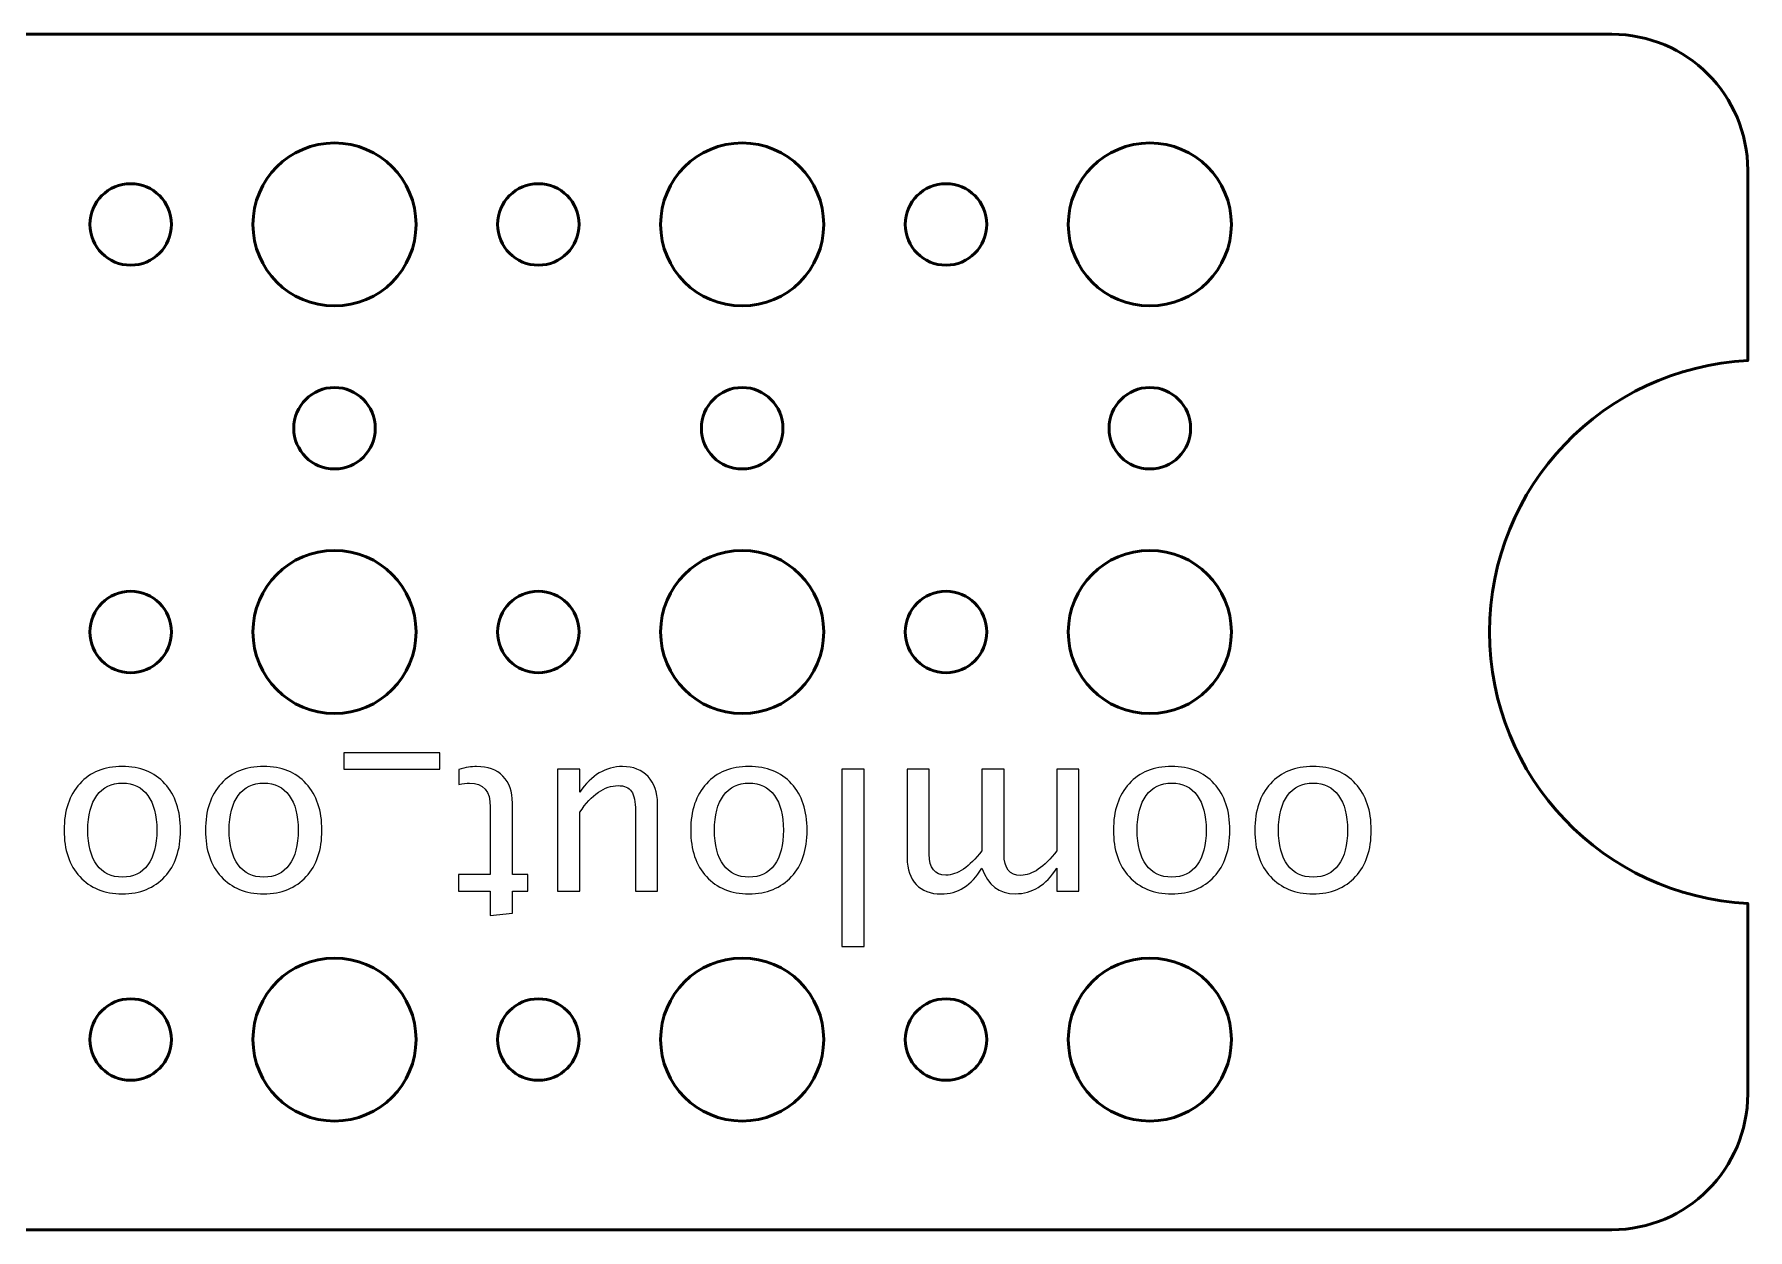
# Model space of a CAD drawing. Header units: centimetres. Extents: x -25.4 to 25.4, y -5.2 to 5.2.
# Drawn here: x 9.4 to 15.7, y 0.8 to 5.2 of the extents above; entities that cross this region are included whole.
import ezdxf

# ---------------------------------------------------------------- set-up
doc = ezdxf.new("R2010")
doc.units = ezdxf.units.CM
doc.header["$MEASUREMENT"] = 0
doc.layers.add('Layer 1', color=7, linetype='Continuous')

msp = doc.modelspace()

# ---------------------------------------------------------------- linework, layer by layer
at = {"layer": 'Layer 1', "lineweight": 53}
for points, knots in [([(15.2, 0.8), (15.2, 0.8), (-15.2, 0.8), (-15.2, 0.8), (-15.2, 0.8), (-15.47614, 0.8), (-15.7, 1.02386), (-15.7, 1.3), (-15.7, 1.3), (-15.7, 1.3), (-15.7, 2.00124), (-15.7, 2.00124), (-15.7, 2.00124), (-15.17095, 2.02729), (-14.75, 2.46449), (-14.75, 3), (-14.75, 3), (-14.75, 3.53551), (-15.17095, 3.97271), (-15.7, 3.99876), (-15.7, 3.99876), (-15.7, 3.99876), (-15.7, 4.7), (-15.7, 4.7), (-15.7, 4.7), (-15.7, 4.97614), (-15.47614, 5.2), (-15.2, 5.2), (-15.2, 5.2), (-15.2, 5.2), (15.2, 5.2), (15.2, 5.2), (15.2, 5.2), (15.47614, 5.2), (15.7, 4.97614), (15.7, 4.7), (15.7, 4.7), (15.7, 4.7), (15.7, 3.99876), (15.7, 3.99876), (15.7, 3.99876), (15.17095, 3.97271), (14.75, 3.53551), (14.75, 3), (14.75, 3), (14.75, 2.46449), (15.17095, 2.02729), (15.7, 2.00124), (15.7, 2.00124), (15.7, 2.00124), (15.7, 1.3), (15.7, 1.3), (15.7, 1.3), (15.7, 1.02386), (15.47614, 0.8), (15.2, 0.8)], [0, 0, 0, 0, 0.0666667, 0.0666667, 0.0666667, 0.0666667, 0.1333333, 0.1333333, 0.1333333, 0.1333333, 0.2, 0.2, 0.2, 0.2, 0.2666667, 0.2666667, 0.2666667, 0.2666667, 0.3333333, 0.3333333, 0.3333333, 0.3333333, 0.4, 0.4, 0.4, 0.4, 0.4666667, 0.4666667, 0.4666667, 0.4666667, 0.5333333, 0.5333333, 0.5333333, 0.5333333, 0.6, 0.6, 0.6, 0.6, 0.6666667, 0.6666667, 0.6666667, 0.6666667, 0.7333333, 0.7333333, 0.7333333, 0.7333333, 0.8, 0.8, 0.8, 0.8, 0.8666667, 0.8666667, 0.8666667, 0.8666667, 1, 1, 1, 1]), ([(10.2, 4.5), (10.2, 4.66569), (10.33431, 4.8), (10.5, 4.8), (10.5, 4.8), (10.66569, 4.8), (10.8, 4.66569), (10.8, 4.5), (10.8, 4.5), (10.8, 4.33431), (10.66569, 4.2), (10.5, 4.2), (10.5, 4.2), (10.33431, 4.2), (10.2, 4.33431), (10.2, 4.5)], [0, 0, 0, 0, 0.2, 0.2, 0.2, 0.2, 0.4, 0.4, 0.4, 0.4, 0.6, 0.6, 0.6, 0.6, 1, 1, 1, 1]), ([(11.7, 4.5), (11.7, 4.66569), (11.83431, 4.8), (12, 4.8), (12, 4.8), (12.16569, 4.8), (12.3, 4.66569), (12.3, 4.5), (12.3, 4.5), (12.3, 4.33431), (12.16569, 4.2), (12, 4.2), (12, 4.2), (11.83431, 4.2), (11.7, 4.33431), (11.7, 4.5)], [0, 0, 0, 0, 0.2, 0.2, 0.2, 0.2, 0.4, 0.4, 0.4, 0.4, 0.6, 0.6, 0.6, 0.6, 1, 1, 1, 1]), ([(13.2, 4.5), (13.2, 4.66569), (13.33431, 4.8), (13.5, 4.8), (13.5, 4.8), (13.66569, 4.8), (13.8, 4.66569), (13.8, 4.5), (13.8, 4.5), (13.8, 4.33431), (13.66569, 4.2), (13.5, 4.2), (13.5, 4.2), (13.33431, 4.2), (13.2, 4.33431), (13.2, 4.5)], [0, 0, 0, 0, 0.2, 0.2, 0.2, 0.2, 0.4, 0.4, 0.4, 0.4, 0.6, 0.6, 0.6, 0.6, 1, 1, 1, 1]), ([(9.6, 4.5), (9.6, 4.58284), (9.66716, 4.65), (9.75, 4.65), (9.75, 4.65), (9.83284, 4.65), (9.9, 4.58284), (9.9, 4.5), (9.9, 4.5), (9.9, 4.41716), (9.83284, 4.35), (9.75, 4.35), (9.75, 4.35), (9.66716, 4.35), (9.6, 4.41716), (9.6, 4.5)], [0, 0, 0, 0, 0.2, 0.2, 0.2, 0.2, 0.4, 0.4, 0.4, 0.4, 0.6, 0.6, 0.6, 0.6, 1, 1, 1, 1]), ([(11.1, 4.5), (11.1, 4.58284), (11.16716, 4.65), (11.25, 4.65), (11.25, 4.65), (11.33284, 4.65), (11.4, 4.58284), (11.4, 4.5), (11.4, 4.5), (11.4, 4.41716), (11.33284, 4.35), (11.25, 4.35), (11.25, 4.35), (11.16716, 4.35), (11.1, 4.41716), (11.1, 4.5)], [0, 0, 0, 0, 0.2, 0.2, 0.2, 0.2, 0.4, 0.4, 0.4, 0.4, 0.6, 0.6, 0.6, 0.6, 1, 1, 1, 1]), ([(12.6, 4.5), (12.6, 4.58284), (12.66716, 4.65), (12.75, 4.65), (12.75, 4.65), (12.83284, 4.65), (12.9, 4.58284), (12.9, 4.5), (12.9, 4.5), (12.9, 4.41716), (12.83284, 4.35), (12.75, 4.35), (12.75, 4.35), (12.66716, 4.35), (12.6, 4.41716), (12.6, 4.5)], [0, 0, 0, 0, 0.2, 0.2, 0.2, 0.2, 0.4, 0.4, 0.4, 0.4, 0.6, 0.6, 0.6, 0.6, 1, 1, 1, 1]), ([(10.35, 3.75), (10.35, 3.83284), (10.41716, 3.9), (10.5, 3.9), (10.5, 3.9), (10.58284, 3.9), (10.65, 3.83284), (10.65, 3.75), (10.65, 3.75), (10.65, 3.66716), (10.58284, 3.6), (10.5, 3.6), (10.5, 3.6), (10.41716, 3.6), (10.35, 3.66716), (10.35, 3.75)], [0, 0, 0, 0, 0.2, 0.2, 0.2, 0.2, 0.4, 0.4, 0.4, 0.4, 0.6, 0.6, 0.6, 0.6, 1, 1, 1, 1]), ([(11.85, 3.75), (11.85, 3.83284), (11.91716, 3.9), (12, 3.9), (12, 3.9), (12.08284, 3.9), (12.15, 3.83284), (12.15, 3.75), (12.15, 3.75), (12.15, 3.66716), (12.08284, 3.6), (12, 3.6), (12, 3.6), (11.91716, 3.6), (11.85, 3.66716), (11.85, 3.75)], [0, 0, 0, 0, 0.2, 0.2, 0.2, 0.2, 0.4, 0.4, 0.4, 0.4, 0.6, 0.6, 0.6, 0.6, 1, 1, 1, 1]), ([(13.35, 3.75), (13.35, 3.83284), (13.41716, 3.9), (13.5, 3.9), (13.5, 3.9), (13.58284, 3.9), (13.65, 3.83284), (13.65, 3.75), (13.65, 3.75), (13.65, 3.66716), (13.58284, 3.6), (13.5, 3.6), (13.5, 3.6), (13.41716, 3.6), (13.35, 3.66716), (13.35, 3.75)], [0, 0, 0, 0, 0.2, 0.2, 0.2, 0.2, 0.4, 0.4, 0.4, 0.4, 0.6, 0.6, 0.6, 0.6, 1, 1, 1, 1]), ([(10.2, 3), (10.2, 3.16569), (10.33431, 3.3), (10.5, 3.3), (10.5, 3.3), (10.66569, 3.3), (10.8, 3.16569), (10.8, 3), (10.8, 3), (10.8, 2.83431), (10.66569, 2.7), (10.5, 2.7), (10.5, 2.7), (10.33431, 2.7), (10.2, 2.83431), (10.2, 3)], [0, 0, 0, 0, 0.2, 0.2, 0.2, 0.2, 0.4, 0.4, 0.4, 0.4, 0.6, 0.6, 0.6, 0.6, 1, 1, 1, 1]), ([(11.7, 3), (11.7, 3.16569), (11.83431, 3.3), (12, 3.3), (12, 3.3), (12.16569, 3.3), (12.3, 3.16569), (12.3, 3), (12.3, 3), (12.3, 2.83431), (12.16569, 2.7), (12, 2.7), (12, 2.7), (11.83431, 2.7), (11.7, 2.83431), (11.7, 3)], [0, 0, 0, 0, 0.2, 0.2, 0.2, 0.2, 0.4, 0.4, 0.4, 0.4, 0.6, 0.6, 0.6, 0.6, 1, 1, 1, 1]), ([(13.2, 3), (13.2, 3.16569), (13.33431, 3.3), (13.5, 3.3), (13.5, 3.3), (13.66569, 3.3), (13.8, 3.16569), (13.8, 3), (13.8, 3), (13.8, 2.83431), (13.66569, 2.7), (13.5, 2.7), (13.5, 2.7), (13.33431, 2.7), (13.2, 2.83431), (13.2, 3)], [0, 0, 0, 0, 0.2, 0.2, 0.2, 0.2, 0.4, 0.4, 0.4, 0.4, 0.6, 0.6, 0.6, 0.6, 1, 1, 1, 1]), ([(9.6, 3), (9.6, 3.08284), (9.66716, 3.15), (9.75, 3.15), (9.75, 3.15), (9.83284, 3.15), (9.9, 3.08284), (9.9, 3), (9.9, 3), (9.9, 2.91716), (9.83284, 2.85), (9.75, 2.85), (9.75, 2.85), (9.66716, 2.85), (9.6, 2.91716), (9.6, 3)], [0, 0, 0, 0, 0.2, 0.2, 0.2, 0.2, 0.4, 0.4, 0.4, 0.4, 0.6, 0.6, 0.6, 0.6, 1, 1, 1, 1]), ([(11.1, 3), (11.1, 3.08284), (11.16716, 3.15), (11.25, 3.15), (11.25, 3.15), (11.33284, 3.15), (11.4, 3.08284), (11.4, 3), (11.4, 3), (11.4, 2.91716), (11.33284, 2.85), (11.25, 2.85), (11.25, 2.85), (11.16716, 2.85), (11.1, 2.91716), (11.1, 3)], [0, 0, 0, 0, 0.2, 0.2, 0.2, 0.2, 0.4, 0.4, 0.4, 0.4, 0.6, 0.6, 0.6, 0.6, 1, 1, 1, 1]), ([(12.6, 3), (12.6, 3.08284), (12.66716, 3.15), (12.75, 3.15), (12.75, 3.15), (12.83284, 3.15), (12.9, 3.08284), (12.9, 3), (12.9, 3), (12.9, 2.91716), (12.83284, 2.85), (12.75, 2.85), (12.75, 2.85), (12.66716, 2.85), (12.6, 2.91716), (12.6, 3)], [0, 0, 0, 0, 0.2, 0.2, 0.2, 0.2, 0.4, 0.4, 0.4, 0.4, 0.6, 0.6, 0.6, 0.6, 1, 1, 1, 1]), ([(10.2, 1.5), (10.2, 1.66569), (10.33431, 1.8), (10.5, 1.8), (10.5, 1.8), (10.66569, 1.8), (10.8, 1.66569), (10.8, 1.5), (10.8, 1.5), (10.8, 1.33431), (10.66569, 1.2), (10.5, 1.2), (10.5, 1.2), (10.33431, 1.2), (10.2, 1.33431), (10.2, 1.5)], [0, 0, 0, 0, 0.2, 0.2, 0.2, 0.2, 0.4, 0.4, 0.4, 0.4, 0.6, 0.6, 0.6, 0.6, 1, 1, 1, 1]), ([(11.7, 1.5), (11.7, 1.66569), (11.83431, 1.8), (12, 1.8), (12, 1.8), (12.16569, 1.8), (12.3, 1.66569), (12.3, 1.5), (12.3, 1.5), (12.3, 1.33431), (12.16569, 1.2), (12, 1.2), (12, 1.2), (11.83431, 1.2), (11.7, 1.33431), (11.7, 1.5)], [0, 0, 0, 0, 0.2, 0.2, 0.2, 0.2, 0.4, 0.4, 0.4, 0.4, 0.6, 0.6, 0.6, 0.6, 1, 1, 1, 1]), ([(13.2, 1.5), (13.2, 1.66569), (13.33431, 1.8), (13.5, 1.8), (13.5, 1.8), (13.66569, 1.8), (13.8, 1.66569), (13.8, 1.5), (13.8, 1.5), (13.8, 1.33431), (13.66569, 1.2), (13.5, 1.2), (13.5, 1.2), (13.33431, 1.2), (13.2, 1.33431), (13.2, 1.5)], [0, 0, 0, 0, 0.2, 0.2, 0.2, 0.2, 0.4, 0.4, 0.4, 0.4, 0.6, 0.6, 0.6, 0.6, 1, 1, 1, 1]), ([(9.6, 1.5), (9.6, 1.58284), (9.66716, 1.65), (9.75, 1.65), (9.75, 1.65), (9.83284, 1.65), (9.9, 1.58284), (9.9, 1.5), (9.9, 1.5), (9.9, 1.41716), (9.83284, 1.35), (9.75, 1.35), (9.75, 1.35), (9.66716, 1.35), (9.6, 1.41716), (9.6, 1.5)], [0, 0, 0, 0, 0.2, 0.2, 0.2, 0.2, 0.4, 0.4, 0.4, 0.4, 0.6, 0.6, 0.6, 0.6, 1, 1, 1, 1]), ([(11.1, 1.5), (11.1, 1.58284), (11.16716, 1.65), (11.25, 1.65), (11.25, 1.65), (11.33284, 1.65), (11.4, 1.58284), (11.4, 1.5), (11.4, 1.5), (11.4, 1.41716), (11.33284, 1.35), (11.25, 1.35), (11.25, 1.35), (11.16716, 1.35), (11.1, 1.41716), (11.1, 1.5)], [0, 0, 0, 0, 0.2, 0.2, 0.2, 0.2, 0.4, 0.4, 0.4, 0.4, 0.6, 0.6, 0.6, 0.6, 1, 1, 1, 1]), ([(12.6, 1.5), (12.6, 1.58284), (12.66716, 1.65), (12.75, 1.65), (12.75, 1.65), (12.83284, 1.65), (12.9, 1.58284), (12.9, 1.5), (12.9, 1.5), (12.9, 1.41716), (12.83284, 1.35), (12.75, 1.35), (12.75, 1.35), (12.66716, 1.35), (12.6, 1.41716), (12.6, 1.5)], [0, 0, 0, 0, 0.2, 0.2, 0.2, 0.2, 0.4, 0.4, 0.4, 0.4, 0.6, 0.6, 0.6, 0.6, 1, 1, 1, 1])]:
    msp.add_open_spline(points, degree=3, knots=knots, dxfattribs=at)
at = {"layer": 'Layer 1', "color": 5, "lineweight": 9}
for points, knots in [([(10.88705, 2.55564), (10.88705, 2.55564), (10.88705, 2.49468), (10.88705, 2.49468), (10.88705, 2.49468), (10.88705, 2.49468), (10.53484, 2.49468), (10.53484, 2.49468), (10.53484, 2.49468), (10.53484, 2.49468), (10.53484, 2.55564), (10.53484, 2.55564), (10.53484, 2.55564), (10.53484, 2.55564), (10.88705, 2.55564), (10.88705, 2.55564)], [0, 0, 0, 0, 0.2, 0.2, 0.2, 0.2, 0.4, 0.4, 0.4, 0.4, 0.6, 0.6, 0.6, 0.6, 1, 1, 1, 1]), ([(9.7192, 2.50484), (9.7851, 2.50484), (9.83731, 2.48381), (9.8757, 2.44176), (9.8757, 2.44176), (9.91422, 2.39971), (9.93341, 2.34256), (9.93341, 2.27045), (9.93341, 2.27045), (9.93341, 2.19849), (9.91422, 2.14148), (9.8757, 2.09957), (9.8757, 2.09957), (9.83731, 2.05766), (9.7851, 2.03663), (9.7192, 2.03663), (9.7192, 2.03663), (9.6533, 2.03663), (9.60109, 2.05766), (9.56271, 2.09957), (9.56271, 2.09957), (9.52419, 2.14148), (9.50499, 2.19849), (9.50499, 2.27045), (9.50499, 2.27045), (9.50499, 2.34256), (9.52419, 2.39971), (9.56271, 2.44176), (9.56271, 2.44176), (9.60109, 2.48381), (9.6533, 2.50484), (9.7192, 2.50484)], [0, 0, 0, 0, 0.1111111, 0.1111111, 0.1111111, 0.1111111, 0.2222222, 0.2222222, 0.2222222, 0.2222222, 0.3333333, 0.3333333, 0.3333333, 0.3333333, 0.4444444, 0.4444444, 0.4444444, 0.4444444, 0.5555556, 0.5555556, 0.5555556, 0.5555556, 0.6666667, 0.6666667, 0.6666667, 0.6666667, 0.7777778, 0.7777778, 0.7777778, 0.7777778, 1, 1, 1, 1]), ([(10.23934, 2.50484), (10.30524, 2.50484), (10.35745, 2.48381), (10.39584, 2.44176), (10.39584, 2.44176), (10.43436, 2.39971), (10.45355, 2.34256), (10.45355, 2.27045), (10.45355, 2.27045), (10.45355, 2.19849), (10.43436, 2.14148), (10.39584, 2.09957), (10.39584, 2.09957), (10.35745, 2.05766), (10.30524, 2.03663), (10.23934, 2.03663), (10.23934, 2.03663), (10.17344, 2.03663), (10.12123, 2.05766), (10.08285, 2.09957), (10.08285, 2.09957), (10.04433, 2.14148), (10.02513, 2.19849), (10.02513, 2.27045), (10.02513, 2.27045), (10.02513, 2.34256), (10.04433, 2.39971), (10.08285, 2.44176), (10.08285, 2.44176), (10.12123, 2.48381), (10.17344, 2.50484), (10.23934, 2.50484)], [0, 0, 0, 0, 0.1111111, 0.1111111, 0.1111111, 0.1111111, 0.2222222, 0.2222222, 0.2222222, 0.2222222, 0.3333333, 0.3333333, 0.3333333, 0.3333333, 0.4444444, 0.4444444, 0.4444444, 0.4444444, 0.5555556, 0.5555556, 0.5555556, 0.5555556, 0.6666667, 0.6666667, 0.6666667, 0.6666667, 0.7777778, 0.7777778, 0.7777778, 0.7777778, 1, 1, 1, 1]), ([(10.95732, 2.49454), (10.98244, 2.50145), (11.00431, 2.50484), (11.02279, 2.50484), (11.02279, 2.50484), (11.06428, 2.50484), (11.0966, 2.49299), (11.11974, 2.46928), (11.11974, 2.46928), (11.14302, 2.44557), (11.15459, 2.41269), (11.15459, 2.3705), (11.15459, 2.3705), (11.15459, 2.3705), (11.15459, 2.10691), (11.15459, 2.10691), (11.15459, 2.10691), (11.15459, 2.10691), (11.21076, 2.10691), (11.21076, 2.10691), (11.21076, 2.10691), (11.21076, 2.10691), (11.21076, 2.04594), (11.21076, 2.04594), (11.21076, 2.04594), (11.21076, 2.04594), (11.15459, 2.04594), (11.15459, 2.04594), (11.15459, 2.04594), (11.15459, 2.04594), (11.15459, 1.96481), (11.15459, 1.96481), (11.15459, 1.96481), (11.15459, 1.96481), (11.07331, 1.95704), (11.07331, 1.95704), (11.07331, 1.95704), (11.07331, 1.95704), (11.07331, 2.04594), (11.07331, 2.04594), (11.07331, 2.04594), (11.07331, 2.04594), (10.95563, 2.04594), (10.95563, 2.04594), (10.95563, 2.04594), (10.95563, 2.04594), (10.95563, 2.10691), (10.95563, 2.10691), (10.95563, 2.10691), (10.95563, 2.10691), (11.07331, 2.10691), (11.07331, 2.10691), (11.07331, 2.10691), (11.07331, 2.10691), (11.07331, 2.35583), (11.07331, 2.35583), (11.07331, 2.35583), (11.07331, 2.41453), (11.04777, 2.44388), (10.99683, 2.44388), (10.99683, 2.44388), (10.98596, 2.44388), (10.97284, 2.44205), (10.95732, 2.43852), (10.95732, 2.43852), (10.95732, 2.43852), (10.95732, 2.49454), (10.95732, 2.49454)], [0, 0, 0, 0, 0.0555556, 0.0555556, 0.0555556, 0.0555556, 0.1111111, 0.1111111, 0.1111111, 0.1111111, 0.1666667, 0.1666667, 0.1666667, 0.1666667, 0.2222222, 0.2222222, 0.2222222, 0.2222222, 0.2777778, 0.2777778, 0.2777778, 0.2777778, 0.3333333, 0.3333333, 0.3333333, 0.3333333, 0.3888889, 0.3888889, 0.3888889, 0.3888889, 0.4444444, 0.4444444, 0.4444444, 0.4444444, 0.5, 0.5, 0.5, 0.5, 0.5555556, 0.5555556, 0.5555556, 0.5555556, 0.6111111, 0.6111111, 0.6111111, 0.6111111, 0.6666667, 0.6666667, 0.6666667, 0.6666667, 0.7222222, 0.7222222, 0.7222222, 0.7222222, 0.7777778, 0.7777778, 0.7777778, 0.7777778, 0.8333333, 0.8333333, 0.8333333, 0.8333333, 0.8888889, 0.8888889, 0.8888889, 0.8888889, 1, 1, 1, 1]), ([(11.40239, 2.49468), (11.40239, 2.49468), (11.40239, 2.4103), (11.40239, 2.4103), (11.40239, 2.4103), (11.44571, 2.47337), (11.49834, 2.50484), (11.56015, 2.50484), (11.56015, 2.50484), (11.59938, 2.50484), (11.63056, 2.49256), (11.65371, 2.46787), (11.65371, 2.46787), (11.67699, 2.44317), (11.68856, 2.41001), (11.68856, 2.3681), (11.68856, 2.3681), (11.68856, 2.3681), (11.68856, 2.04594), (11.68856, 2.04594), (11.68856, 2.04594), (11.68856, 2.04594), (11.60728, 2.04594), (11.60728, 2.04594), (11.60728, 2.04594), (11.60728, 2.04594), (11.60728, 2.34157), (11.60728, 2.34157), (11.60728, 2.34157), (11.60728, 2.3753), (11.60234, 2.39915), (11.5926, 2.41326), (11.5926, 2.41326), (11.58273, 2.42751), (11.56636, 2.43457), (11.54336, 2.43457), (11.54336, 2.43457), (11.49368, 2.43457), (11.44655, 2.40197), (11.40239, 2.33663), (11.40239, 2.33663), (11.40239, 2.33663), (11.40239, 2.04594), (11.40239, 2.04594), (11.40239, 2.04594), (11.40239, 2.04594), (11.3211, 2.04594), (11.3211, 2.04594), (11.3211, 2.04594), (11.3211, 2.04594), (11.3211, 2.49468), (11.3211, 2.49468), (11.3211, 2.49468), (11.3211, 2.49468), (11.40239, 2.49468), (11.40239, 2.49468)], [0, 0, 0, 0, 0.0666667, 0.0666667, 0.0666667, 0.0666667, 0.1333333, 0.1333333, 0.1333333, 0.1333333, 0.2, 0.2, 0.2, 0.2, 0.2666667, 0.2666667, 0.2666667, 0.2666667, 0.3333333, 0.3333333, 0.3333333, 0.3333333, 0.4, 0.4, 0.4, 0.4, 0.4666667, 0.4666667, 0.4666667, 0.4666667, 0.5333333, 0.5333333, 0.5333333, 0.5333333, 0.6, 0.6, 0.6, 0.6, 0.6666667, 0.6666667, 0.6666667, 0.6666667, 0.7333333, 0.7333333, 0.7333333, 0.7333333, 0.8, 0.8, 0.8, 0.8, 0.8666667, 0.8666667, 0.8666667, 0.8666667, 1, 1, 1, 1]), ([(12.02496, 2.50484), (12.09086, 2.50484), (12.14307, 2.48381), (12.18146, 2.44176), (12.18146, 2.44176), (12.21998, 2.39971), (12.23917, 2.34256), (12.23917, 2.27045), (12.23917, 2.27045), (12.23917, 2.19849), (12.21998, 2.14148), (12.18146, 2.09957), (12.18146, 2.09957), (12.14307, 2.05766), (12.09086, 2.03663), (12.02496, 2.03663), (12.02496, 2.03663), (11.95906, 2.03663), (11.90685, 2.05766), (11.86847, 2.09957), (11.86847, 2.09957), (11.82995, 2.14148), (11.81075, 2.19849), (11.81075, 2.27045), (11.81075, 2.27045), (11.81075, 2.34256), (11.82995, 2.39971), (11.86847, 2.44176), (11.86847, 2.44176), (11.90685, 2.48381), (11.95906, 2.50484), (12.02496, 2.50484)], [0, 0, 0, 0, 0.1111111, 0.1111111, 0.1111111, 0.1111111, 0.2222222, 0.2222222, 0.2222222, 0.2222222, 0.3333333, 0.3333333, 0.3333333, 0.3333333, 0.4444444, 0.4444444, 0.4444444, 0.4444444, 0.5555556, 0.5555556, 0.5555556, 0.5555556, 0.6666667, 0.6666667, 0.6666667, 0.6666667, 0.7777778, 0.7777778, 0.7777778, 0.7777778, 1, 1, 1, 1]), ([(12.4483, 2.49468), (12.4483, 2.49468), (12.4483, 1.8419), (12.4483, 1.8419), (12.4483, 1.8419), (12.4483, 1.8419), (12.36702, 1.8419), (12.36702, 1.8419), (12.36702, 1.8419), (12.36702, 1.8419), (12.36702, 2.49468), (12.36702, 2.49468), (12.36702, 2.49468), (12.36702, 2.49468), (12.4483, 2.49468), (12.4483, 2.49468)], [0, 0, 0, 0, 0.2, 0.2, 0.2, 0.2, 0.4, 0.4, 0.4, 0.4, 0.6, 0.6, 0.6, 0.6, 1, 1, 1, 1]), ([(13.23881, 2.49468), (13.23881, 2.49468), (13.23881, 2.04594), (13.23881, 2.04594), (13.23881, 2.04594), (13.23881, 2.04594), (13.15753, 2.04594), (13.15753, 2.04594), (13.15753, 2.04594), (13.15753, 2.04594), (13.15753, 2.13075), (13.15753, 2.13075), (13.15753, 2.13075), (13.11788, 2.06796), (13.06708, 2.03663), (13.00485, 2.03663), (13.00485, 2.03663), (12.94487, 2.03663), (12.90409, 2.06796), (12.88236, 2.13075), (12.88236, 2.13075), (12.84384, 2.06739), (12.7936, 2.03578), (12.73194, 2.03578), (12.73194, 2.03578), (12.69257, 2.03578), (12.66195, 2.04736), (12.64007, 2.07064), (12.64007, 2.07064), (12.6182, 2.09392), (12.60719, 2.12652), (12.60719, 2.16843), (12.60719, 2.16843), (12.60719, 2.16843), (12.60719, 2.49468), (12.60719, 2.49468), (12.60719, 2.49468), (12.60719, 2.49468), (12.68847, 2.49468), (12.68847, 2.49468), (12.68847, 2.49468), (12.68847, 2.49468), (12.68847, 2.18184), (12.68847, 2.18184), (12.68847, 2.18184), (12.68847, 2.13075), (12.70879, 2.10521), (12.74943, 2.10521), (12.74943, 2.10521), (12.79163, 2.10521), (12.83594, 2.13499), (12.88236, 2.19468), (12.88236, 2.19468), (12.88236, 2.19468), (12.88236, 2.49468), (12.88236, 2.49468), (12.88236, 2.49468), (12.88236, 2.49468), (12.96364, 2.49468), (12.96364, 2.49468), (12.96364, 2.49468), (12.96364, 2.49468), (12.96364, 2.18155), (12.96364, 2.18155), (12.96364, 2.18155), (12.96364, 2.13005), (12.98424, 2.10437), (13.02559, 2.10437), (13.02559, 2.10437), (13.06665, 2.10437), (13.11068, 2.13428), (13.15753, 2.19425), (13.15753, 2.19425), (13.15753, 2.19425), (13.15753, 2.49468), (13.15753, 2.49468), (13.15753, 2.49468), (13.15753, 2.49468), (13.23881, 2.49468), (13.23881, 2.49468)], [0, 0, 0, 0, 0.047619, 0.047619, 0.047619, 0.047619, 0.0952381, 0.0952381, 0.0952381, 0.0952381, 0.1428571, 0.1428571, 0.1428571, 0.1428571, 0.1904762, 0.1904762, 0.1904762, 0.1904762, 0.2380952, 0.2380952, 0.2380952, 0.2380952, 0.2857143, 0.2857143, 0.2857143, 0.2857143, 0.3333333, 0.3333333, 0.3333333, 0.3333333, 0.3809524, 0.3809524, 0.3809524, 0.3809524, 0.4285714, 0.4285714, 0.4285714, 0.4285714, 0.4761905, 0.4761905, 0.4761905, 0.4761905, 0.5238095, 0.5238095, 0.5238095, 0.5238095, 0.5714286, 0.5714286, 0.5714286, 0.5714286, 0.6190476, 0.6190476, 0.6190476, 0.6190476, 0.6666667, 0.6666667, 0.6666667, 0.6666667, 0.7142857, 0.7142857, 0.7142857, 0.7142857, 0.7619048, 0.7619048, 0.7619048, 0.7619048, 0.8095238, 0.8095238, 0.8095238, 0.8095238, 0.8571429, 0.8571429, 0.8571429, 0.8571429, 0.9047619, 0.9047619, 0.9047619, 0.9047619, 1, 1, 1, 1]), ([(13.5803, 2.50484), (13.6462, 2.50484), (13.69841, 2.48381), (13.7368, 2.44176), (13.7368, 2.44176), (13.77532, 2.39971), (13.79451, 2.34256), (13.79451, 2.27045), (13.79451, 2.27045), (13.79451, 2.19849), (13.77532, 2.14148), (13.7368, 2.09957), (13.7368, 2.09957), (13.69841, 2.05766), (13.6462, 2.03663), (13.5803, 2.03663), (13.5803, 2.03663), (13.5144, 2.03663), (13.46219, 2.05766), (13.42381, 2.09957), (13.42381, 2.09957), (13.38529, 2.14148), (13.36609, 2.19849), (13.36609, 2.27045), (13.36609, 2.27045), (13.36609, 2.34256), (13.38529, 2.39971), (13.42381, 2.44176), (13.42381, 2.44176), (13.46219, 2.48381), (13.5144, 2.50484), (13.5803, 2.50484)], [0, 0, 0, 0, 0.1111111, 0.1111111, 0.1111111, 0.1111111, 0.2222222, 0.2222222, 0.2222222, 0.2222222, 0.3333333, 0.3333333, 0.3333333, 0.3333333, 0.4444444, 0.4444444, 0.4444444, 0.4444444, 0.5555556, 0.5555556, 0.5555556, 0.5555556, 0.6666667, 0.6666667, 0.6666667, 0.6666667, 0.7777778, 0.7777778, 0.7777778, 0.7777778, 1, 1, 1, 1]), ([(14.10044, 2.50484), (14.16634, 2.50484), (14.21855, 2.48381), (14.25694, 2.44176), (14.25694, 2.44176), (14.29546, 2.39971), (14.31465, 2.34256), (14.31465, 2.27045), (14.31465, 2.27045), (14.31465, 2.19849), (14.29546, 2.14148), (14.25694, 2.09957), (14.25694, 2.09957), (14.21855, 2.05766), (14.16634, 2.03663), (14.10044, 2.03663), (14.10044, 2.03663), (14.03454, 2.03663), (13.98233, 2.05766), (13.94395, 2.09957), (13.94395, 2.09957), (13.90543, 2.14148), (13.88623, 2.19849), (13.88623, 2.27045), (13.88623, 2.27045), (13.88623, 2.34256), (13.90543, 2.39971), (13.94395, 2.44176), (13.94395, 2.44176), (13.98233, 2.48381), (14.03454, 2.50484), (14.10044, 2.50484)], [0, 0, 0, 0, 0.1111111, 0.1111111, 0.1111111, 0.1111111, 0.2222222, 0.2222222, 0.2222222, 0.2222222, 0.3333333, 0.3333333, 0.3333333, 0.3333333, 0.4444444, 0.4444444, 0.4444444, 0.4444444, 0.5555556, 0.5555556, 0.5555556, 0.5555556, 0.6666667, 0.6666667, 0.6666667, 0.6666667, 0.7777778, 0.7777778, 0.7777778, 0.7777778, 1, 1, 1, 1]), ([(9.71934, 2.44388), (9.67913, 2.44388), (9.6478, 2.42878), (9.6255, 2.39844), (9.6255, 2.39844), (9.60335, 2.36824), (9.5922, 2.32549), (9.5922, 2.27045), (9.5922, 2.27045), (9.5922, 2.21556), (9.60335, 2.17295), (9.6255, 2.14275), (9.6255, 2.14275), (9.6478, 2.11269), (9.67913, 2.09759), (9.71934, 2.09759), (9.71934, 2.09759), (9.7597, 2.09759), (9.79103, 2.11269), (9.81304, 2.14275), (9.81304, 2.14275), (9.8352, 2.17295), (9.8462, 2.21556), (9.8462, 2.27045), (9.8462, 2.27045), (9.8462, 2.32549), (9.8352, 2.36824), (9.81304, 2.39844), (9.81304, 2.39844), (9.79103, 2.42878), (9.7597, 2.44388), (9.71934, 2.44388)], [0, 0, 0, 0, 0.1111111, 0.1111111, 0.1111111, 0.1111111, 0.2222222, 0.2222222, 0.2222222, 0.2222222, 0.3333333, 0.3333333, 0.3333333, 0.3333333, 0.4444444, 0.4444444, 0.4444444, 0.4444444, 0.5555556, 0.5555556, 0.5555556, 0.5555556, 0.6666667, 0.6666667, 0.6666667, 0.6666667, 0.7777778, 0.7777778, 0.7777778, 0.7777778, 1, 1, 1, 1]), ([(10.23948, 2.44388), (10.19927, 2.44388), (10.16794, 2.42878), (10.14564, 2.39844), (10.14564, 2.39844), (10.12349, 2.36824), (10.11234, 2.32549), (10.11234, 2.27045), (10.11234, 2.27045), (10.11234, 2.21556), (10.12349, 2.17295), (10.14564, 2.14275), (10.14564, 2.14275), (10.16794, 2.11269), (10.19927, 2.09759), (10.23948, 2.09759), (10.23948, 2.09759), (10.27984, 2.09759), (10.31117, 2.11269), (10.33318, 2.14275), (10.33318, 2.14275), (10.35534, 2.17295), (10.36634, 2.21556), (10.36634, 2.27045), (10.36634, 2.27045), (10.36634, 2.32549), (10.35534, 2.36824), (10.33318, 2.39844), (10.33318, 2.39844), (10.31117, 2.42878), (10.27984, 2.44388), (10.23948, 2.44388)], [0, 0, 0, 0, 0.1111111, 0.1111111, 0.1111111, 0.1111111, 0.2222222, 0.2222222, 0.2222222, 0.2222222, 0.3333333, 0.3333333, 0.3333333, 0.3333333, 0.4444444, 0.4444444, 0.4444444, 0.4444444, 0.5555556, 0.5555556, 0.5555556, 0.5555556, 0.6666667, 0.6666667, 0.6666667, 0.6666667, 0.7777778, 0.7777778, 0.7777778, 0.7777778, 1, 1, 1, 1]), ([(12.0251, 2.44388), (11.98489, 2.44388), (11.95356, 2.42878), (11.93126, 2.39844), (11.93126, 2.39844), (11.90911, 2.36824), (11.89796, 2.32549), (11.89796, 2.27045), (11.89796, 2.27045), (11.89796, 2.21556), (11.90911, 2.17295), (11.93126, 2.14275), (11.93126, 2.14275), (11.95356, 2.11269), (11.98489, 2.09759), (12.0251, 2.09759), (12.0251, 2.09759), (12.06546, 2.09759), (12.09679, 2.11269), (12.1188, 2.14275), (12.1188, 2.14275), (12.14096, 2.17295), (12.15196, 2.21556), (12.15196, 2.27045), (12.15196, 2.27045), (12.15196, 2.32549), (12.14096, 2.36824), (12.1188, 2.39844), (12.1188, 2.39844), (12.09679, 2.42878), (12.06546, 2.44388), (12.0251, 2.44388)], [0, 0, 0, 0, 0.1111111, 0.1111111, 0.1111111, 0.1111111, 0.2222222, 0.2222222, 0.2222222, 0.2222222, 0.3333333, 0.3333333, 0.3333333, 0.3333333, 0.4444444, 0.4444444, 0.4444444, 0.4444444, 0.5555556, 0.5555556, 0.5555556, 0.5555556, 0.6666667, 0.6666667, 0.6666667, 0.6666667, 0.7777778, 0.7777778, 0.7777778, 0.7777778, 1, 1, 1, 1]), ([(13.58044, 2.44388), (13.54023, 2.44388), (13.5089, 2.42878), (13.4866, 2.39844), (13.4866, 2.39844), (13.46445, 2.36824), (13.4533, 2.32549), (13.4533, 2.27045), (13.4533, 2.27045), (13.4533, 2.21556), (13.46445, 2.17295), (13.4866, 2.14275), (13.4866, 2.14275), (13.5089, 2.11269), (13.54023, 2.09759), (13.58044, 2.09759), (13.58044, 2.09759), (13.6208, 2.09759), (13.65213, 2.11269), (13.67414, 2.14275), (13.67414, 2.14275), (13.6963, 2.17295), (13.7073, 2.21556), (13.7073, 2.27045), (13.7073, 2.27045), (13.7073, 2.32549), (13.6963, 2.36824), (13.67414, 2.39844), (13.67414, 2.39844), (13.65213, 2.42878), (13.6208, 2.44388), (13.58044, 2.44388)], [0, 0, 0, 0, 0.1111111, 0.1111111, 0.1111111, 0.1111111, 0.2222222, 0.2222222, 0.2222222, 0.2222222, 0.3333333, 0.3333333, 0.3333333, 0.3333333, 0.4444444, 0.4444444, 0.4444444, 0.4444444, 0.5555556, 0.5555556, 0.5555556, 0.5555556, 0.6666667, 0.6666667, 0.6666667, 0.6666667, 0.7777778, 0.7777778, 0.7777778, 0.7777778, 1, 1, 1, 1]), ([(14.10058, 2.44388), (14.06037, 2.44388), (14.02904, 2.42878), (14.00674, 2.39844), (14.00674, 2.39844), (13.98459, 2.36824), (13.97344, 2.32549), (13.97344, 2.27045), (13.97344, 2.27045), (13.97344, 2.21556), (13.98459, 2.17295), (14.00674, 2.14275), (14.00674, 2.14275), (14.02904, 2.11269), (14.06037, 2.09759), (14.10058, 2.09759), (14.10058, 2.09759), (14.14094, 2.09759), (14.17227, 2.11269), (14.19428, 2.14275), (14.19428, 2.14275), (14.21644, 2.17295), (14.22744, 2.21556), (14.22744, 2.27045), (14.22744, 2.27045), (14.22744, 2.32549), (14.21644, 2.36824), (14.19428, 2.39844), (14.19428, 2.39844), (14.17227, 2.42878), (14.14094, 2.44388), (14.10058, 2.44388)], [0, 0, 0, 0, 0.1111111, 0.1111111, 0.1111111, 0.1111111, 0.2222222, 0.2222222, 0.2222222, 0.2222222, 0.3333333, 0.3333333, 0.3333333, 0.3333333, 0.4444444, 0.4444444, 0.4444444, 0.4444444, 0.5555556, 0.5555556, 0.5555556, 0.5555556, 0.6666667, 0.6666667, 0.6666667, 0.6666667, 0.7777778, 0.7777778, 0.7777778, 0.7777778, 1, 1, 1, 1])]:
    msp.add_open_spline(points, degree=3, knots=knots, dxfattribs=at)

doc.saveas('drawing.dxf')
